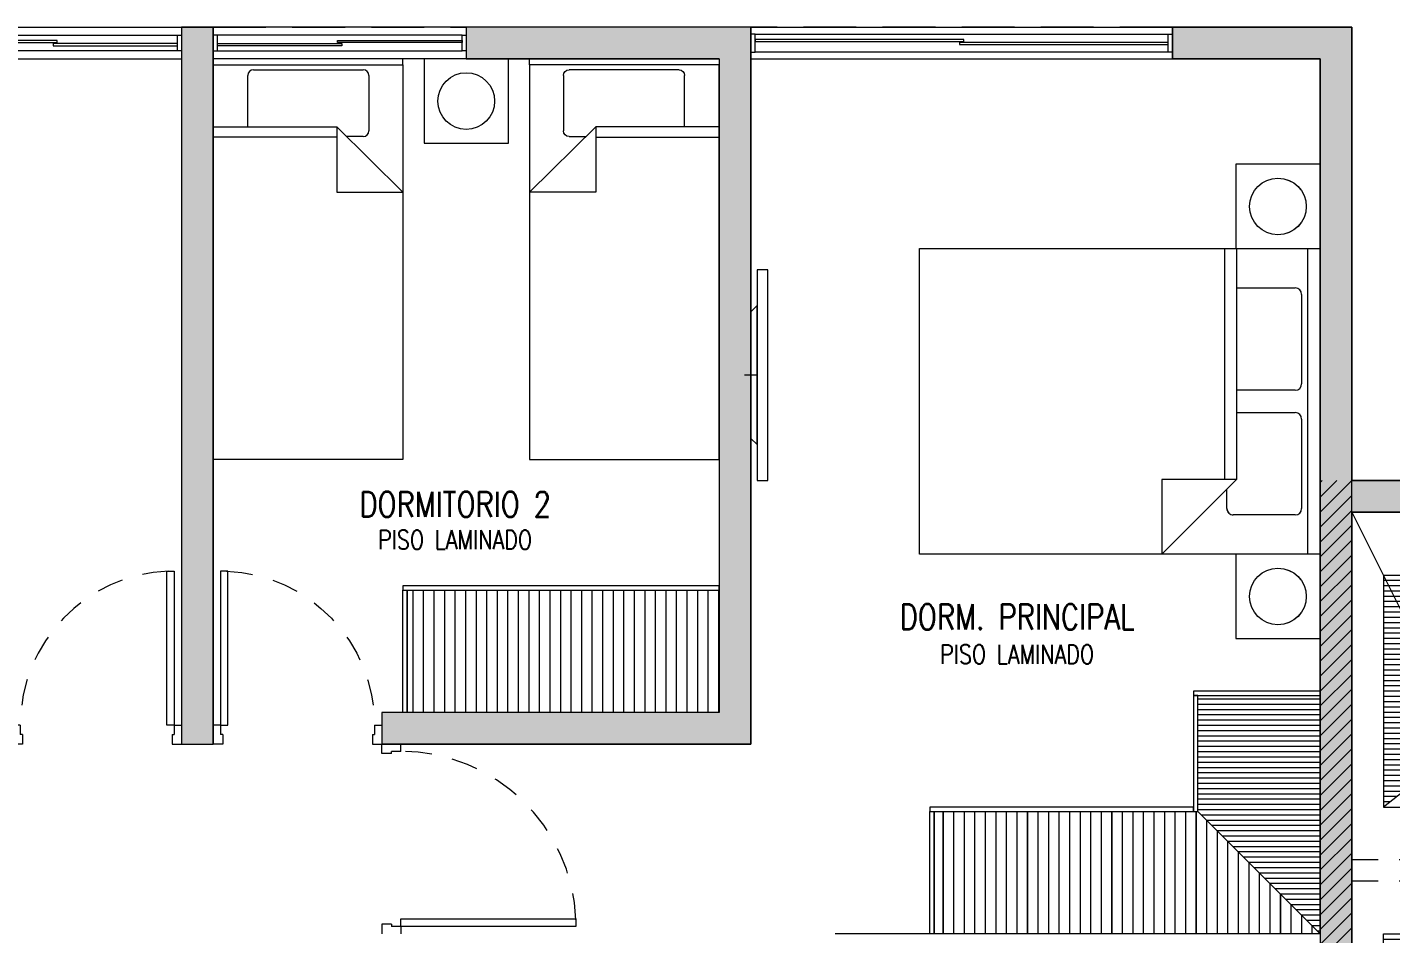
# Model space of a CAD drawing. Header units: millimetres. Extents: x 3765 to 3833, y 1327 to 1657.
# Drawn here: x 3785.24 to 3791.71, y 1415.81 to 1420.11 of the extents above; entities that cross this region are included whole.
import ezdxf
from ezdxf.enums import TextEntityAlignment as Align

# ---------------------------------------------------------------- set-up
doc = ezdxf.new("R2010")
doc.units = ezdxf.units.MM
doc.linetypes.add('HIDDEN2', pattern=[0.1875, 0.125, -0.0625])
doc.linetypes.add('X-REF_DP_Arquitectura$0$HIDDEN', pattern=[0.375, 0.25, -0.125])
doc.layers.get('0').update_dxf_attribs({"color": 251, "lineweight": 9})
for name, color, linetype, lineweight in [('A-MOBILIARIO', 251, 'Continuous', 13), ('A-MURO BAJO', 251, 'Continuous', 13), ('A-MUROS', 251, 'Continuous', 13), ('A-PROYECCIONES', 251, 'HIDDEN2', 13), ('A-TEXTO-ACABADO PISO', 251, 'Continuous', 13), ('A-TEXTO-AMBIENTE', 251, 'Continuous', 13), ('A_20_Estructuras', 251, 'Continuous', 13), ('A_50_TextoAmbiente', 251, 'Continuous', 13), ('A_50_Vigas', 251, 'X-REF_DP_Arquitectura$0$HIDDEN', 13), ('A_60_HatchEstructuras', 251, 'Continuous', 13), ('DLP_MOBILIARIO FIJO', 251, 'Continuous', 13), ('MURO CF 120', 251, 'Continuous', 13), ('MURO CF 60', 251, 'Continuous', 13)]:
    doc.layers.add(name, color=color, linetype=linetype, lineweight=lineweight)
doc.styles.add('ROMANS', font='romans.shx', dxfattribs={"width": 0.8})

# ---------------------------------------------------------------- blocks, each defined once
blk = doc.blocks.new('EF-P112')
at = {"layer": 'A_60_HatchEstructuras'}
h = blk.add_hatch(color=256, dxfattribs=at)
h.dxf.hatch_style = 1
h.paths.add_polyline_path([(-33.6, -0.625), (-32.4, -0.625), (-32.4, -0.475), (-33.75, -0.475), (-33.75, -3.875), (-32, -3.875), (-32, -3.725), (-33.6, -3.725)])
h.paths.add_polyline_path([(-31.05, -0.475), (-31.2, -0.475), (-31.2, -3.875), (-31.05, -3.875)])
h.paths.add_polyline_path([(-28.5, -0.475), (-29.85, -0.475), (-29.85, -0.625), (-28.65, -0.625), (-28.65, -3.725), (-30.25, -3.725), (-30.25, -3.875), (-28.5, -3.875)])
h = blk.add_hatch(color=256, dxfattribs=at)
h.dxf.hatch_style = 1
h.paths.add_polyline_path([(-21.85, -2.625), (-22, -2.625), (-22, -6.325), (-21.85, -6.325)])
h.paths.add_polyline_path([(-21.52, -0.625), (-20.85, -0.625), (-20.85, -0.475), (-21.67, -0.475), (-21.67, -6.325), (-21.52, -6.325)])
h.paths.add_polyline_path([(-25.65, -2.775), (-23.8, -2.775), (-23.8, -2.625), (-25.65, -2.625), (-25.65, -0.475), (-26.5, -0.475), (-26.5, -0.625), (-25.8, -0.625), (-25.8, -6.325), (-23.8, -6.325), (-23.8, -6.175), (-25.65, -6.175)])
blk.add_lwpolyline([(-25.65, -2.775), (-23.95, -6.175)])
at = {"layer": 'A_20_Estructuras'}
for points in [[(-31.05, -0.475), (-31.2, -0.475), (-31.2, -3.875), (-31.05, -3.875)], [(-28.5, -0.475), (-29.85, -0.475), (-29.85, -0.625), (-28.65, -0.625), (-28.65, -3.725), (-30.25, -3.725), (-30.25, -3.875), (-28.5, -3.875)], [(-25.65, -2.775), (-23.8, -2.775), (-23.8, -2.625), (-25.65, -2.625), (-25.65, -0.475), (-26.5, -0.475), (-26.5, -0.625), (-25.8, -0.625), (-25.8, -6.325), (-23.8, -6.325), (-23.8, -6.175), (-25.65, -6.175)]]:
    blk.add_lwpolyline(points, close=True, dxfattribs=at)
at = {"layer": 'A_50_Vigas'}
for p, q in [((-32.4, -0.475), (-31.2, -0.475)), ((-31.05, -0.475), (-29.85, -0.475)), ((-26.5, -0.475), (-28.5, -0.475))]:
    blk.add_line(p, q, dxfattribs=at)
blk = doc.blocks.new('*U86')
for p, q in [((0.01, 0.855), (0.01, 0.9)), ((0.055, 0.855), (0.01, 0.855)), ((0.1, 0.865), (0.055, 0.865)), ((0.055, 0.855), (0.055, 0.865)), ((0.1, 0.865), (0.1, 0.9)), ((0.055, 0.045), (0.01, 0.045)), ((0.01, 0.045), (0.01, 0)), ((0.055, 0.045), (0.055, 0.035)), ((0.1, 0.035), (0.055, 0.035)), ((0.1, 0.035), (0.1, 0))]:
    blk.add_line(p, q)
blk.add_lwpolyline([(0.93, 0.07), (0.93, 0.035), (0.1, 0.035), (0.1, 0.07)], close=True)
at = {"color": 7, "linetype": 'HIDDEN2'}
blk.add_arc((0.0995, 0.0339), 0.8311, 2.23015, 89.96723, dxfattribs=at)
blk = doc.blocks.new('1 PLAZA')
for p, q in [((-0.2592, -0.0513), (0.2619, -0.0513)), ((-0.2859, -0.3221), (-0.2859, -0.0781)), ((0.2887, -0.0781), (0.2887, -0.3415)), ((-0.45, -0.3221), (0.1356, -0.3221)), ((0.45, -0.6318), (0.1356, -0.3221)), ((0.1356, -0.3221), (0.1356, -0.6318)), ((0.1356, -0.371), (-0.45, -0.371)), ((0.2619, -0.3683), (0.1825, -0.3683)), ((0.1356, -0.6318), (0.45, -0.6318))]:
    blk.add_line(p, q)
at = {"extrusion": (4.49068e-08, -3.60286e-08, 1), "elevation": 0}
blk.add_lwpolyline([(-0.45, -0.0287), (0.45, -0.0287), (0.45, 0), (-0.45, 0)], close=True, dxfattribs=at)
blk.add_lwpolyline([(-0.45, -1.9), (-0.45, -0.0287), (0.45, -0.0287), (0.45, -1.9)], close=True)
for centre, start, end in [((-0.2592, -0.0781), 90, 180), ((0.2619, -0.0781), 0, 90), ((0.2619, -0.3415), 270, 0)]:
    blk.add_arc(centre, 0.0267, start, end)
blk = doc.blocks.new('VELADOR')
blk.add_lwpolyline([(0, 0.4), (0, 0), (0.4, 0), (0.4, 0.4)], close=True)
blk.add_circle((0.2, 0.2), 0.1344)
blk = doc.blocks.new('A$C4BFA03A9')
for points in [[(0.06, -0.5), (0.11, -0.5), (0.11, 0.5), (0.06, 0.5)], [(0.03, -0.3), (0.06, -0.33), (0.06, 0.33), (0.03, 0.3)]]:
    blk.add_lwpolyline(points, close=True)
at = {"layer": 'A-PROYECCIONES', "ltscale": 0.15}
blk.add_line((0.06, 0), (0, 0), dxfattribs=at)
blk = doc.blocks.new('CAMA 2PLAZAS C_VELADOR')
for p, q in [((-1.8499, 0), (-0.3999, 0)), ((-1.8499, -0.06), (-1.8499, 0)), ((-0.3999, 0), (-0.3999, -0.06))]:
    blk.add_line(p, q)
at = {"linetype": 'Continuous'}
for p, q in [((-1.8499, -0.06), (-0.3999, -0.06)), ((-1.8499, -1.9), (-1.8499, -0.06)), ((-0.3999, -0.06), (-0.3999, -1.9)), ((-1.6633, -0.3958), (-1.6633, -0.1184)), ((-1.6327, -0.0878), (-1.2086, -0.0878)), ((-1.1779, -0.1184), (-1.1779, -0.3958)), ((-1.0719, -0.3958), (-1.0719, -0.1184)), ((-1.0413, -0.0878), (-0.6172, -0.0878)), ((-0.5866, -0.1184), (-0.5866, -0.4118)), ((-1.8499, -0.396), (-0.7546, -0.396)), ((-0.7546, -0.452), (-1.8499, -0.452)), ((-0.3999, -0.7507), (-0.7546, -0.396)), ((-0.7546, -0.396), (-0.7546, -0.7507)), ((-0.6172, -0.4424), (-0.7082, -0.4424)), ((-0.7546, -0.7507), (-0.3999, -0.7507)), ((-0.3999, -1.9), (-1.8499, -1.9))]:
    blk.add_line(p, q, dxfattribs=at)
for points in [[(-2.2499, -0.4), (-1.8499, -0.4), (-1.8499, 0), (-2.2499, 0)], [(-0.4, -0.4), (0, -0.4), (0, 0), (-0.4, 0)]]:
    blk.add_lwpolyline(points, close=True)
for centre in [(-2.0499, -0.2), (-0.2, -0.2)]:
    blk.add_circle(centre, 0.1344)
for centre, start, end in [((-1.6327, -0.1184), 90, 180), ((-1.2086, -0.1184), 0, 90), ((-1.0413, -0.1184), 90, 180), ((-0.6172, -0.1184), 0, 90), ((-0.6172, -0.4118), 270, 0)]:
    blk.add_arc(centre, 0.0306, start, end, dxfattribs=at)
blk = doc.blocks.new('*U87')
for p, q in [((0.01, 0.755), (0.01, 0.8)), ((0.1, 0.765), (0.1, 0.8)), ((0.055, 0.755), (0.01, 0.755)), ((0.1, 0.765), (0.055, 0.765)), ((0.055, 0.755), (0.055, 0.765)), ((0.055, 0.045), (0.01, 0.045)), ((0.01, 0.045), (0.01, 0)), ((0.055, 0.045), (0.055, 0.035)), ((0.1, 0.035), (0.055, 0.035)), ((0.1, 0.035), (0.1, 0))]:
    blk.add_line(p, q)
blk.add_lwpolyline([(0.83, 0.07), (0.83, 0.035), (0.1, 0.035), (0.1, 0.07)], close=True)
at = {"color": 7, "linetype": 'HIDDEN2'}
blk.add_arc((0.0996, 0.034), 0.731, 2.23015, 89.96723, dxfattribs=at)
blk = doc.blocks.new('VP.120')
at = {"layer": 'A-MURO BAJO', "color": 8}
for p, q in [((0, 0), (1.2, 0)), ((0, -0.15), (1.2, -0.15))]:
    blk.add_line(p, q, dxfattribs=at)
at = {"layer": 'DLP_MOBILIARIO FIJO', "color": 8}
for p, q in [((0.02, -0.0375), (1.18, -0.0375)), ((1.18, -0.1125), (0.02, -0.1125))]:
    blk.add_line(p, q, dxfattribs=at)
for points in [[(0, -0.1125), (0.02, -0.1125), (0.02, -0.0375), (0, -0.0375)], [(1.2, -0.1125), (1.18, -0.1125), (1.18, -0.0375), (1.2, -0.0375)]]:
    blk.add_lwpolyline(points, close=True, dxfattribs=at)
at = {"layer": 'DLP_MOBILIARIO FIJO', "color": 8, "elevation": 0}
for points in [[(0.61, -0.0625), (0.02, -0.0625), (0.02, -0.0725), (0.61, -0.0725)], [(0.59, -0.0875), (1.18, -0.0875), (1.18, -0.0775), (0.59, -0.0775)]]:
    blk.add_lwpolyline(points, close=True, dxfattribs=at)
blk = doc.blocks.new('DPTO 75.2')
at = {"layer": 'DLP_MOBILIARIO FIJO'}
h = blk.add_hatch(dxfattribs=at)
h.set_pattern_fill('_USER', color=8, scale=0.05, angle=270, pattern_type=0)
h.set_pattern_definition([(270, (6.42, 3.179994), (0.05, -9e-18), [])])
h.paths.add_polyline_path([(7.9, 2.6), (6.42, 2.6), (6.42, 3.18), (7.9, 3.18)])
h = blk.add_hatch(dxfattribs=at)
h.set_pattern_fill('_USER', color=8, scale=0.05, angle=180, pattern_type=0)
h.set_pattern_definition([(180, (-9864.16571, -3185.47283), (-6e-18, -0.05), [])])
h.paths.add_polyline_path([(10.75, 2.68), (10.75, 1.55), (10.17, 2.13), (10.17, 2.68)])
h = blk.add_hatch(dxfattribs=at)
h.set_pattern_fill('_USER', color=8, scale=0.05, angle=270, pattern_type=0)
h.set_pattern_definition([(270, (-7249.86499, -2426.994796), (0.05, -9e-18), [])])
h.paths.add_polyline_path([(10.75, 1.55), (8.9186, 1.55), (8.9186, 2.13), (10.17, 2.13)])
at = {"layer": 'A-MURO BAJO', "color": 8}
for p, q in [((8.05, 5.85, 0), (10.05, 5.85, 0)), ((8.05, 5.7, 0), (10.05, 5.7, 0))]:
    blk.add_line(p, q, dxfattribs=at)
at = {"layer": 'A-MUROS', "color": 8}
for p, q in [((5.35, 5.85, 0), (5.35, 2.45, 0)), ((5.35, 5.85, 0), (5.5, 5.85, 0)), ((5.5, 5.85, 0), (5.5, 2.45, 0)), ((6.7, 5.85, 0), (6.7, 5.7, 0)), ((8.05, 5.85, 0), (6.7, 5.85, 0)), ((8.05, 5.85, 0), (8.05, 2.45, 0)), ((10.05, 5.7, 0), (10.05, 5.85, 0)), ((10.05, 5.85, 0), (10.9, 5.85, 0)), ((7.9, 5.7, 0), (6.7, 5.7, 0)), ((7.9, 5.7, 0), (7.9, 2.6, 0)), ((10.75, 5.7, 0), (10.05, 5.7, 0)), ((10.75, 1.55, 0), (10.75, 5.7, 0)), ((6.3, 2.6, 0), (6.3, 2.45, 0)), ((7.9, 2.6, 0), (6.3, 2.6, 0)), ((5.35, 2.45, 0), (5.5, 2.45, 0)), ((8.05, 2.45, 0), (6.3, 2.45, 0))]:
    blk.add_line(p, q, dxfattribs=at)
at = {"layer": 'DLP_MOBILIARIO FIJO', "color": 8}
for p, q in [((8.07, 5.8175, 0), (10.03, 5.8175, 0)), ((10.03, 5.7325, 0), (8.07, 5.7325, 0))]:
    blk.add_line(p, q, dxfattribs=at)
at = {"layer": 'DLP_MOBILIARIO FIJO', "color": 8, "elevation": 0}
for points in [[(8.05, 5.7325), (8.07, 5.7325), (8.07, 5.8175), (8.05, 5.8175)], [(9.06, 5.7925), (8.07, 5.7925), (8.07, 5.7825), (9.06, 5.7825)], [(9.04, 5.7675), (10.03, 5.7675), (10.03, 5.7775), (9.04, 5.7775)], [(10.05, 5.7325), (10.03, 5.7325), (10.03, 5.8175), (10.05, 5.8175)], [(6.4, 3.2), (6.4, 3.18), (7.9, 3.18), (7.9, 3.2)], [(6.42, 2.6), (6.4, 2.6), (6.4, 3.18), (6.42, 3.18)], [(7.9, 2.6), (6.42, 2.6), (6.42, 3.18), (7.9, 3.18)], [(10.15, 2.7), (10.15, 2.68), (10.75, 2.68), (10.75, 2.7)], [(10.15, 2.13), (10.17, 2.13), (10.17, 2.68), (10.15, 2.68)], [(10.75, 2.68), (10.75, 1.55), (10.17, 2.13), (10.17, 2.68)], [(8.8986, 2.15), (8.8986, 2.13), (10.15, 2.13), (10.15, 2.15)], [(8.9186, 1.55), (8.8986, 1.55), (8.8986, 2.13), (8.9186, 2.13)], [(10.75, 1.55), (8.9186, 1.55), (8.9186, 2.13), (10.17, 2.13)]]:
    blk.add_lwpolyline(points, close=True, dxfattribs=at)
at = {"color": 8}
blk.add_blockref('VP.120', (4.15, 5.85, 0), dxfattribs=at)
at = {"color": 8, "xscale": -1}
blk.add_blockref('VP.120', (6.7, 5.85, 0), dxfattribs=at)
at = {"layer": 'A-MOBILIARIO', "color": 8, "extrusion": (-4.49068e-08, 3.60286e-08, 1)}
for name, p in [('1 PLAZA', (5.95, 5.7, 0)), ('VELADOR', (6.5, 5.3, 0))]:
    blk.add_blockref(name, p, dxfattribs=at)
at = {"layer": 'A-MOBILIARIO', "color": 8, "extrusion": (-4.49068e-08, -3.60286e-08, -1), "zscale": -1}
blk.add_blockref('1 PLAZA', (-7.45, 5.7, 0), dxfattribs=at)
at = {"layer": 'A-MOBILIARIO', "color": 8, "extrusion": (-4.49068e-08, -3.60286e-08, 1), "rotation": 270}
blk.add_blockref('CAMA 2PLAZAS C_VELADOR', (10.75, 2.95, 0), dxfattribs=at)
at = {"layer": 'A-MOBILIARIO', "color": 8}
for name, p in [('A$C4BFA03A9', (8.02, 4.2, 0)), ('*U86', (6.29, 1.55, 0))]:
    blk.add_blockref(name, p, dxfattribs=at)
at = {"layer": 'A-MOBILIARIO', "color": 8, "rotation": 90}
blk.add_blockref('*U87', (5.35, 2.44, 0), dxfattribs=at)
at = {"layer": 'A-MOBILIARIO', "color": 8, "xscale": -1, "rotation": 270}
blk.add_blockref('*U87', (5.5, 2.44, 0), dxfattribs=at)
blk = doc.blocks.new('TC_P10')
blk.add_blockref('DPTO 75.2', (12.15, 4.725, 0))
blk = doc.blocks.new('TEXTO AMBIENTES P10')
at = {"layer": 'A-TEXTO-ACABADO PISO', "char_height": 0.09, "attachment_point": 2, "style": 'ROMANS'}
for insert in [(17.4471, -2.8614), (20.1129, -3.4044)]:
    blk.add_mtext_dynamic_manual_height_columns('PISO LAMINADO', width=1.20225, gutter_width=12.5, heights=[0], dxfattribs=dict(at, insert=insert))
at = {"layer": 'A-TEXTO-AMBIENTE', "style": 'ROMANS', "width": 0.8}
for s, p in [('DORMITORIO 2', (17.4473, -2.7981, 0)), ('DORM. PRINCIPAL', (20.1128, -3.3321, 0))]:
    blk.add_text(s, height=0.12, dxfattribs=at).set_placement(p, align=Align.CENTER)
blk = doc.blocks.new('pisos superiores')
at = {"layer": 'DLP_MOBILIARIO FIJO'}
h = blk.add_hatch(dxfattribs=at)
h.set_pattern_fill('_USER', color=8, scale=0.05, angle=180, pattern_type=0)
h.set_pattern_definition([(180, (-9815.81588, -3196.047796), (-6e-18, -0.05), [])])
h.paths.add_polyline_path([(-4.05, -3.17), (-4.05, -4.3), (-4.63, -3.72), (-4.63, -3.17)])
h = blk.add_hatch(dxfattribs=at)
h.set_pattern_fill('_USER', color=8, scale=0.05, angle=270, pattern_type=0)
h.set_pattern_definition([(270, (-7201.515157, -2437.56976), (0.05, -9e-18), [])])
h.paths.add_polyline_path([(-4.05, -4.3), (-5.8814, -4.3), (-5.8814, -3.72), (-4.63, -3.72)])
at = {"layer": 'A-MUROS'}
blk.add_lwpolyline([(-4.05, -5.85), (-3.9, -5.85), (-3.9, 0), (-4.75, 0), (-4.75, -0.15), (-4.05, -0.15), (-4.05, -4.3), (-6.35, -4.3)], dxfattribs=at)
at = {"layer": 'DLP_MOBILIARIO FIJO', "elevation": 0}
for points in [[(-4.65, -3.15), (-4.65, -3.17), (-4.05, -3.17), (-4.05, -3.15)], [(-4.65, -3.72), (-4.63, -3.72), (-4.63, -3.17), (-4.65, -3.17)], [(-5.9014, -3.7), (-5.9014, -3.72), (-4.65, -3.72), (-4.65, -3.7)]]:
    blk.add_lwpolyline(points, close=True, dxfattribs=at)
at = {"layer": 'DLP_MOBILIARIO FIJO', "color": 8, "elevation": 0}
blk.add_lwpolyline([(-4.05, -3.17), (-4.05, -4.3), (-4.63, -3.72), (-4.63, -3.17)], close=True, dxfattribs=at)
at = {"layer": 'DLP_MOBILIARIO FIJO', "color": 8}
blk.add_lwpolyline([(-4.05, -4.3), (-5.8814, -4.3), (-5.8814, -3.72), (-4.63, -3.72)], close=True, dxfattribs=at)
at = {"layer": 'A-MOBILIARIO', "extrusion": (4.49068e-08, 3.60286e-08, -1), "xscale": -1.000000000000002, "zscale": -1.000000000000002, "rotation": 90}
blk.add_blockref('CAMA 2PLAZAS C_VELADOR', (4.0499, -2.9, 0), dxfattribs=at)
blk = doc.blocks.new('TORRE F HATCH CORTAFUEGO')
at = {"layer": 'MURO CF 60'}
h = blk.add_hatch(dxfattribs=at)
h.set_pattern_fill('_USER', color=8, scale=0.05, angle=45, pattern_type=0)
h.set_pattern_definition([(45, (-21.67, -43.67528), (-0.03535534, 0.03535534), [])])
h.paths.add_polyline_path([(-25.8, -63.775), (-25.65, -63.775), (-25.65, -67.475), (-25.8, -67.475)])
blk = doc.blocks.new('ASCENSOR_01')
h = blk.add_hatch()
h.set_pattern_fill('_U', color=256, scale=0.025, angle=360, style=0, pattern_type=0)
h.set_pattern_definition([(1e-07, (54.049875, -126.000315), (-4e-11, 0.025), [])])
h.paths.add_polyline_path([(-1.4, 1.1), (0, 0), (0, 1.1)])
blk.add_line((-1.4, 1.1, 0), (0, 0))
for points in [[(-0.1281, 1.178), (-1.2496, 1.178), (-1.2496, 1.2783), (-0.1281, 1.2783)], [(0, 0), (-1.4, 0), (-1.4, 1.1), (0, 1.1)]]:
    blk.add_lwpolyline(points, close=True)
blk = doc.blocks.new('N.01')
h = blk.add_hatch()
h.set_pattern_fill('_U', color=256, scale=0.025, angle=180.00018, style=0, pattern_type=0)
h.set_pattern_definition([(180.000175, (-53.550256, 134.575155), (7.64e-08, -0.025), [])])
h.paths.add_polyline_path([(1.8, 8.575), (0.4, 7.475), (0.4, 8.575)])
at = {"elevation": 0}
blk.add_lwpolyline([(0.4, 8.575), (1.8, 8.575), (1.8, 7.475), (0.4, 7.475)], close=True, dxfattribs=at)
at = {"layer": 'A-MUROS'}
for p, q in [((0.25, 12.875, 0), (0.25, 10.725, 0)), ((0.25, 10.725, 0), (2.1, 10.725, 0)), ((1.95, 10.575, 0), (0.25, 10.575, 0)), ((0.25, 10.575, 0), (0.25, 7.175, 0))]:
    blk.add_line(p, q, dxfattribs=at)
at = {"layer": 'A-PROYECCIONES'}
for p, q in [((1.95, 8.925, 0), (0.25, 8.925, 0)), ((1.95, 8.825, 0), (0.25, 8.825, 0))]:
    blk.add_line(p, q, dxfattribs=at)
at = {"xscale": -1, "rotation": 359.9998249622922}
blk.add_blockref('ASCENSOR_01', (0.4, 9.175, 0), dxfattribs=at)

msp = doc.modelspace()

# ---------------------------------------------------------------- block references
msp.add_blockref('EF-P112', (3817.1721, 1420.5876))

# ---------------------------------------------------------------- next in the draw order: block references
msp.add_blockref('TC_P10', (3768.4721, 1409.5379))

# ---------------------------------------------------------------- next in the draw order: block references
at = {"layer": 'A-MURO BAJO'}
msp.add_blockref('pisos superiores', (3795.4221, 1420.1129), dxfattribs=at)
at = {"layer": 'A_50_TextoAmbiente'}
msp.add_blockref('TEXTO AMBIENTES P10', (3769.8221, 1420.5879), dxfattribs=at)
at = {"layer": 'MURO CF 120', "color": 251}
msp.add_blockref('TORRE F HATCH CORTAFUEGO', (3817.1721, 1481.7379), dxfattribs=at)

# ---------------------------------------------------------------- next in the draw order: block references
msp.add_blockref('N.01', (3791.2721, 1407.2379, 0))

doc.saveas('drawing.dxf')
